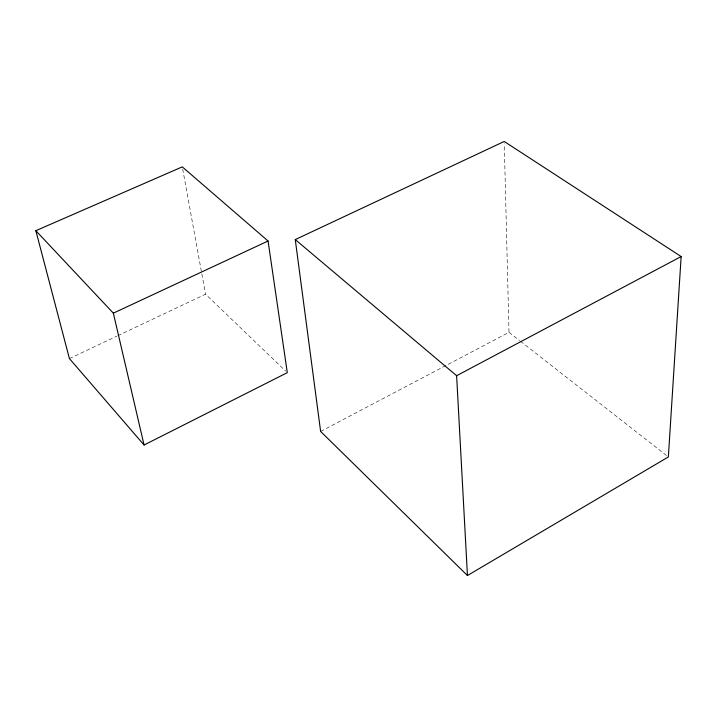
<?xml version="1.0" encoding="UTF-8"?>
<svg xmlns="http://www.w3.org/2000/svg" width="717" height="717" viewBox="0 0 717 717"><rect width="100%" height="100%" fill="white"/><g stroke="black" fill="none" stroke-linecap="round" stroke-linejoin="round"><path stroke-width="0.54" stroke-dasharray="3.58 2.69" d="M320.624 431.437L509.007 332.321L504.284 143.696M69.415 358.581L116.808 336.165M117.812 335.69L205.546 294.203L285.689 371.119M509.007 332.321L519.574 340.584M520.452 341.265L666.586 455.573M182.683 169.06L205.546 294.203"/><path stroke-width="1.08" d="M681.15 256.552L668.352 456.953L467.448 575.536L320.624 431.437L295.261 239.577L504.221 141.464L681.15 256.552L456.621 375.708L467.448 575.536M144.072 445.006L287.293 372.661L268.059 241.002L182.279 166.864L35.85 230.695L69.415 358.581L144.072 445.006L113.349 313.159L35.85 230.695M113.349 313.159L268.059 241.002M295.261 239.577L456.621 375.708"/></g></svg>
